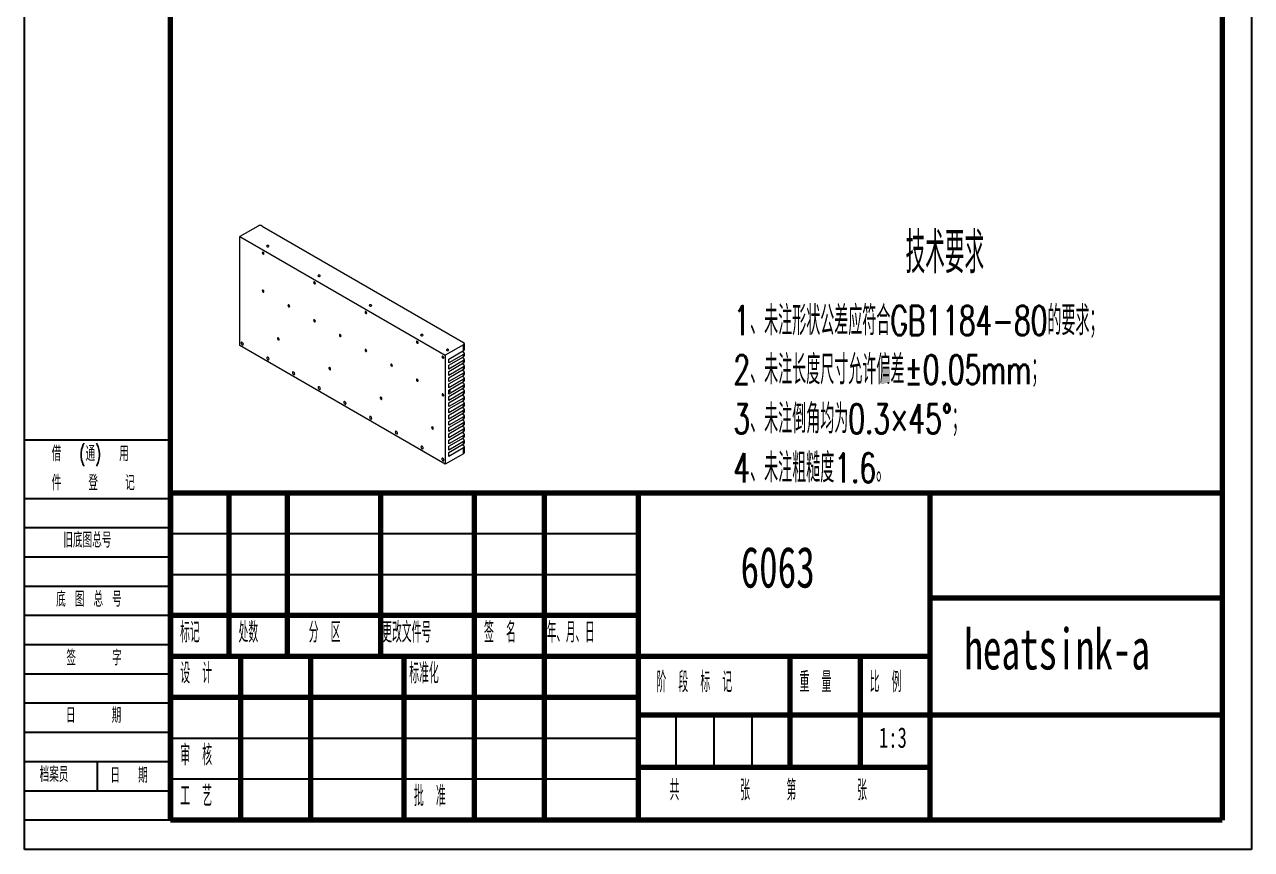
# Model space of a CAD drawing. Header units: millimetres. Extents: x -315 to 315, y -446 to 446.
# Drawn here: x -315 to 315, y -446 to -22 of the extents above; entities that cross this region are included whole.
import ezdxf

# ---------------------------------------------------------------- set-up
doc = ezdxf.new("R2010")
doc.units = ezdxf.units.MM
doc.layers.get('0').update_dxf_attribs({"lineweight": 0})
for name, color, linetype, lineweight in [('CAXA0', 7, 'Continuous', 70), ('CAXA3', 7, 'Continuous', 25), ('CAXA4', 3, 'Continuous', 25)]:
    doc.layers.add(name, color=color, linetype=linetype, lineweight=lineweight)
doc.styles.add('TextStyle0', font='txt', dxfattribs={"width": 0.599418, "bigfont": 'gbcbig.shx'})
doc.styles.add('TextStyle1', font='txt', dxfattribs={"width": 0.585181, "bigfont": 'gbcbig.shx'})
doc.styles.add('UserTxtStyle1', font='txt', dxfattribs={"width": 0.667, "bigfont": 'gbcbig.shx'})
doc.styles.add('机械', font='txt', dxfattribs={"width": 0.667, "bigfont": 'gbcbig.shx'})
doc.styles.add('标准', font='txt', dxfattribs={"width": 0.667, "bigfont": 'gbcbig.shx'})

# ---------------------------------------------------------------- blocks, each defined once
blk = doc.blocks.new('CAXBLOCK0', base_point=(48.99, -128.73))
at = {"color": 0, "linetype": 'Continuous', "lineweight": 25, "attachment_point": 1, "style": '机械'}
for s, insert, char_height in [('技术要求', (137.4, -128.73), 21), ('1、未注形状公差应符合GB1184-80的要求；', (48.99, -166.53), 15), ('2、未注长度尺寸允许偏差{%%P}0.05mm；', (48.99, -191.74), 15), ('3、未注倒角均为0.3×45{%%D}；', (48.99, -216.95), 15), ('4、未注粗糙度1.6。', (48.99, -242.15), 15)]:
    blk.add_mtext(s, dxfattribs=dict(at, insert=insert, char_height=char_height))
blk = doc.blocks.new('CAXBLOCK3')
at = {"color": 0, "linetype": 'Continuous', "lineweight": 25, "insert": (167.576025, -332.115), "char_height": 21, "attachment_point": 1, "style": '标准'}
blk.add_mtext('\\fFangSong_GB2312|b0|i0|p0;heatsink-a', dxfattribs=at)
blk = doc.blocks.new('CAXBLOCK5')
at = {"color": 0, "linetype": 'Continuous', "lineweight": 25, "insert": (52.66041, -290.115), "char_height": 21, "attachment_point": 1, "style": '标准'}
blk.add_mtext('\\fFangSong_GB2312|b0|i0|p0;6063', dxfattribs=at)
blk = doc.blocks.new('CAXBLOCK6')
at = {"color": 0, "linetype": 'Continuous', "lineweight": 25, "insert": (123.75, -382.81), "char_height": 10.5, "attachment_point": 1, "style": '标准'}
blk.add_mtext('\\fFangSong_GB2312|b0|i0|p0;1:3', dxfattribs=at)
blk = doc.blocks.new('CAXBLOCK1', base_point=(300, -262.5))
at = {"layer": 'CAXA0', "linetype": 'Continuous', "lineweight": 70}
for p, q in [((-240, -262.5), (300, -262.5)), ((-240, -262.5), (-240, -430.5)), ((-210, -346.5), (-210, -262.5)), ((-180, -346.5), (-180, -262.5)), ((-132, -346.5), (-132, -262.5)), ((-84, -346.5), (-84, -262.5)), ((-48, -346.5), (-48, -262.5)), ((0, -262.5), (0, -430.5)), ((150, -430.5), (150, -262.5)), ((300, -262.5), (300, -430.5)), ((300, -316.5), (150, -316.5)), ((0, -325.5), (-240, -325.5)), ((150, -346.5), (-240, -346.5)), ((-204, -430.5), (-204, -346.5)), ((-168, -430.5), (-168, -346.5)), ((-120, -430.5), (-120, -346.5)), ((-84, -430.5), (-84, -346.5)), ((-48, -430.5), (-48, -346.5)), ((78, -346.5), (78, -403.5)), ((114, -346.5), (114, -403.5)), ((0, -367.5), (-240, -367.5)), ((150, -376.5), (0, -376.5)), ((300, -376.5), (150, -376.5)), ((150, -403.5), (0, -403.5)), ((300, -430.5), (-240, -430.5))]:
    blk.add_line(p, q, dxfattribs=at)
at = {"layer": 'CAXA3', "linetype": 'Continuous', "lineweight": 25}
for p, q in [((0, -283.5), (-240, -283.5)), ((0, -304.5), (-240, -304.5)), ((19.5, -376.5), (19.5, -403.5)), ((39, -376.5), (39, -403.5)), ((58.5, -376.5), (58.5, -403.5)), ((0, -388.5), (-240, -388.5)), ((0, -409.5), (-240, -409.5))]:
    blk.add_line(p, q, dxfattribs=at)
at = {"layer": 'CAXA0', "color": 0, "linetype": 'Continuous', "lineweight": 25}
for name in ['CAXBLOCK5', 'CAXBLOCK3', 'CAXBLOCK6']:
    blk.add_blockref(name, (0, 0), dxfattribs=at)
at = {"layer": 'CAXA0', "char_height": 10.5, "attachment_point": 1}
for s, insert, style in [('标记', (-235.12, -328.81), '标准'), ('处数', (-205.12, -328.81), '标准'), ('分 区', (-169.04, -328.81), '标准'), ('更改文件号', (-131.35, -328.81), 'TextStyle0'), ('签 名', (-79.04, -328.81), '标准'), ('年、月、日', (-46.82, -328.81), 'TextStyle1'), ('设 计', (-235.04, -349.81), '标准'), ('设 计', (-235.04, -349.81), '标准'), ('标准化', (-117.44, -349.81), '标准'), ('阶 段 标 记', (9.46, -354.31), '标准'), ('重 量', (82.96, -354.31), '标准'), ('比 例', (118.96, -354.31), '标准'), ('审 核', (-235.04, -391.81), '标准'), ('共     张   第     张', (16.23, -409.81), '标准'), ('工 艺', (-235.04, -412.81), '标准'), ('批 准', (-115.04, -412.81), '标准')]:
    blk.add_mtext(s, dxfattribs=dict(at, insert=insert, style=style))
blk = doc.blocks.new('CAXBLOCK43', base_point=(-240, -430.5))
at = {"layer": 'CAXA3'}
for p, q in [((-240, -235.5), (-315, -235.5)), ((-240, -265.5), (-315, -265.5)), ((-240, -280.5), (-315, -280.5)), ((-240, -295.5), (-315, -295.5)), ((-240, -310.5), (-315, -310.5)), ((-240, -325.5), (-315, -325.5)), ((-240, -340.5), (-315, -340.5)), ((-240, -355.5), (-315, -355.5)), ((-240, -370.5), (-315, -370.5)), ((-240, -385.5), (-315, -385.5)), ((-240, -400.5), (-315, -400.5)), ((-277.5, -415.5), (-277.5, -400.5)), ((-240, -415.5), (-315, -415.5)), ((-240, -430.5), (-315, -430.5))]:
    blk.add_line(p, q, dxfattribs=at)
at = {"layer": 'CAXA0', "linetype": 'Continuous', "lineweight": 25, "char_height": 7.8, "attachment_point": 1}
for s, insert, style in [('借  (通)  用', (-301.06, -238.41), '标准'), ('件   登   记', (-301.06, -253.38), '标准'), ('旧底图总号', (-295.08, -282.76), '标准'), ('底 图 总 号', (-298.78, -313.14), '标准'), ('签    字', (-293.52, -343.21), '标准'), ('日    期', (-293.79, -372.75), 'UserTxtStyle1'), ('档案员', (-307.25, -403.09), '标准'), ('日  期', (-270.89, -403.51), '标准')]:
    blk.add_mtext(s, dxfattribs=dict(at, insert=insert, style=style))
blk = doc.blocks.new('CAXBLOCK42', base_point=(300, -430.5))
at = {"layer": 'CAXA0', "linetype": 'Continuous', "lineweight": 70}
for p, q in [((-240, -430.5), (-240, 430.5)), ((300, 430.5), (300, -430.5)), ((300, -430.5), (-240, -430.5))]:
    blk.add_line(p, q, dxfattribs=at)
at = {"layer": 'CAXA3', "linetype": 'Continuous', "lineweight": 25}
for p, q in [((-315, -445.5), (-315, 445.5)), ((315, 445.5), (315, -445.5)), ((315, -445.5), (-315, -445.5))]:
    blk.add_line(p, q, dxfattribs=at)
at = {"layer": 'CAXA0'}
blk.add_blockref('CAXBLOCK43', (-240, -430.5), dxfattribs=at)

msp = doc.modelspace()

# ---------------------------------------------------------------- linework, layer by layer
at = {"color": 7, "linetype": 'Continuous', "lineweight": 15}
for p, q in [((-195.09, -125.51), (-204.44, -130.9)), ((-193.02, -125.51), (-89.6, -185.21)), ((-204.44, -186.86), (-204.44, -130.9)), ((-204.44, -130.9), (-98.94, -191.8)), ((-98.94, -247.76), (-204.44, -186.86)), ((-89.6, -186.41), (-98.94, -191.8)), ((-89.6, -189.41), (-89.6, -186.41)), ((-89.17, -188.81), (-89.17, -185.81)), ((-98.94, -191.8), (-98.94, -247.76)), ((-97.21, -193.8), (-89.6, -189.41)), ((-89.6, -191.4), (-97.21, -195.8)), ((-97.21, -197), (-89.6, -192.6)), ((-97.21, -195.8), (-97.21, -193.8)), ((-89.6, -194.6), (-97.21, -199)), ((-90.29, -189.8), (-89.6, -190.2)), ((-90.29, -193), (-89.6, -193.4)), ((-89.6, -192.6), (-89.6, -191.4)), ((-89.6, -195.8), (-89.6, -194.6)), ((-89.17, -192), (-89.17, -190.8)), ((-89.17, -195.2), (-89.17, -194)), ((-97.21, -200.2), (-89.6, -195.8)), ((-97.21, -199), (-97.21, -197)), ((-89.6, -197.8), (-97.21, -202.19)), ((-97.21, -203.39), (-89.6, -199)), ((-97.21, -202.19), (-97.21, -200.2)), ((-89.6, -201), (-97.21, -205.39)), ((-90.29, -196.2), (-89.6, -196.6)), ((-90.29, -199.4), (-89.6, -199.8)), ((-89.6, -199), (-89.6, -197.8)), ((-89.6, -202.19), (-89.6, -201)), ((-89.17, -198.4), (-89.17, -197.2)), ((-89.17, -201.6), (-89.17, -200.4)), ((-97.21, -206.59), (-89.6, -202.19)), ((-97.21, -205.39), (-97.21, -203.39)), ((-89.6, -204.19), (-97.21, -208.59)), ((-97.21, -209.79), (-89.6, -205.39)), ((-97.21, -208.59), (-97.21, -206.59)), ((-89.6, -207.39), (-97.21, -211.79)), ((-90.29, -202.59), (-89.6, -202.99)), ((-90.29, -205.79), (-89.6, -206.19)), ((-89.6, -205.39), (-89.6, -204.19)), ((-89.6, -208.59), (-89.6, -207.39)), ((-89.17, -204.79), (-89.17, -203.59)), ((-89.17, -207.99), (-89.17, -206.79)), ((-97.21, -212.99), (-89.6, -208.59)), ((-97.21, -211.79), (-97.21, -209.79)), ((-97.21, -209.88), (-97.13, -209.84)), ((-96.3, -210.32), (-97.21, -210.85)), ((-89.6, -210.59), (-97.21, -214.98)), ((-97.21, -216.18), (-89.6, -211.79)), ((-97.21, -214.98), (-97.21, -212.99)), ((-89.6, -213.79), (-97.21, -218.18)), ((-96.3, -210.32), (-97.13, -209.84)), ((-90.29, -208.99), (-89.6, -209.39)), ((-90.29, -212.19), (-89.6, -212.59)), ((-89.6, -211.79), (-89.6, -210.59)), ((-89.6, -214.98), (-89.6, -213.79)), ((-89.17, -211.19), (-89.17, -209.99)), ((-89.17, -214.39), (-89.17, -213.19)), ((-97.21, -219.38), (-89.6, -214.98)), ((-97.21, -218.18), (-97.21, -216.18)), ((-89.6, -216.98), (-97.21, -221.38)), ((-97.21, -222.58), (-89.6, -218.18)), ((-97.21, -221.38), (-97.21, -219.38)), ((-89.6, -220.18), (-97.21, -224.58)), ((-90.29, -215.38), (-89.6, -215.78)), ((-90.29, -218.58), (-89.6, -218.98)), ((-89.6, -218.18), (-89.6, -216.98)), ((-89.6, -221.38), (-89.6, -220.18)), ((-89.17, -217.58), (-89.17, -216.38)), ((-89.17, -220.78), (-89.17, -219.58)), ((-97.21, -225.78), (-89.6, -221.38)), ((-97.21, -224.58), (-97.21, -222.58)), ((-89.6, -223.38), (-97.21, -227.77)), ((-97.21, -228.97), (-89.6, -224.58)), ((-97.21, -227.77), (-97.21, -225.78)), ((-89.6, -226.58), (-97.21, -230.97)), ((-90.29, -221.78), (-89.6, -222.18)), ((-90.29, -224.98), (-89.6, -225.38)), ((-89.6, -224.58), (-89.6, -223.38)), ((-89.6, -227.77), (-89.6, -226.58)), ((-89.17, -223.98), (-89.17, -222.78)), ((-89.17, -227.18), (-89.17, -225.98)), ((-97.21, -232.17), (-89.6, -227.77)), ((-97.21, -230.97), (-97.21, -228.97)), ((-89.6, -229.77), (-97.21, -234.17)), ((-97.21, -235.37), (-89.6, -230.97)), ((-97.21, -234.17), (-97.21, -232.17)), ((-89.6, -232.97), (-97.21, -237.37)), ((-90.29, -228.17), (-89.6, -228.57)), ((-90.29, -231.37), (-89.6, -231.77)), ((-89.6, -230.97), (-89.6, -229.77)), ((-89.6, -234.17), (-89.6, -232.97)), ((-89.17, -230.37), (-89.17, -229.17)), ((-89.17, -233.57), (-89.17, -232.37)), ((-97.21, -238.57), (-89.6, -234.17)), ((-97.21, -237.37), (-97.21, -235.37)), ((-89.6, -236.17), (-97.21, -240.56)), ((-97.21, -241.76), (-89.6, -237.37)), ((-97.21, -240.56), (-97.21, -238.57)), ((-89.6, -239.37), (-97.21, -243.76)), ((-90.29, -234.57), (-89.6, -234.97)), ((-90.29, -237.77), (-89.6, -238.17)), ((-89.6, -237.37), (-89.6, -236.17)), ((-89.6, -242.36), (-89.6, -239.37)), ((-89.17, -236.77), (-89.17, -235.57)), ((-89.17, -241.76), (-89.17, -238.77)), ((-89.6, -242.36), (-98.94, -247.76)), ((-97.21, -243.76), (-97.21, -241.76))]:
    msp.add_line(p, q, dxfattribs=at)
for points in [[(-190.54, -136.07), (-190.34, -136.15), (-190.11, -136.18), (-189.87, -136.15), (-189.68, -136.07), (-189.54, -135.96), (-189.5, -135.82), (-189.54, -135.69), (-189.68, -135.57), (-189.87, -135.5), (-190.11, -135.47), (-190.34, -135.5), (-190.54, -135.57), (-190.67, -135.69), (-190.72, -135.82), (-190.67, -135.96), (-190.54, -136.07)], [(-192.05, -139.73), (-192.08, -139.52), (-192.18, -139.3), (-192.32, -139.12), (-192.48, -138.98), (-192.65, -138.92), (-192.79, -138.95), (-192.88, -139.06), (-192.92, -139.23), (-192.88, -139.44), (-192.79, -139.66), (-192.65, -139.85), (-192.48, -139.98), (-192.32, -140.04), (-192.18, -140.01), (-192.08, -139.9), (-192.05, -139.73)], [(-164.17, -151.3), (-163.97, -151.38), (-163.73, -151.4), (-163.5, -151.38), (-163.3, -151.3), (-163.17, -151.18), (-163.12, -151.05), (-163.17, -150.91), (-163.3, -150.8), (-163.5, -150.72), (-163.73, -150.7), (-163.97, -150.72), (-164.17, -150.8), (-164.3, -150.91), (-164.35, -151.05), (-164.3, -151.18), (-164.17, -151.3)], [(-165.68, -154.96), (-165.71, -154.75), (-165.8, -154.53), (-165.94, -154.34), (-166.11, -154.21), (-166.27, -154.15), (-166.41, -154.18), (-166.51, -154.28), (-166.54, -154.46), (-166.51, -154.67), (-166.41, -154.88), (-166.27, -155.07), (-166.11, -155.21), (-165.94, -155.26), (-165.8, -155.24), (-165.71, -155.13), (-165.68, -154.96)], [(-192.05, -159.17), (-192.08, -158.96), (-192.18, -158.75), (-192.32, -158.56), (-192.48, -158.42), (-192.65, -158.36), (-192.79, -158.39), (-192.88, -158.5), (-192.92, -158.67), (-192.88, -158.88), (-192.79, -159.1), (-192.65, -159.29), (-192.48, -159.42), (-192.32, -159.48), (-192.18, -159.45), (-192.08, -159.34), (-192.05, -159.17)], [(-178.86, -166.78), (-178.9, -166.57), (-178.99, -166.36), (-179.13, -166.17), (-179.3, -166.04), (-179.46, -165.98), (-179.6, -166), (-179.7, -166.11), (-179.73, -166.28), (-179.7, -166.5), (-179.6, -166.71), (-179.46, -166.9), (-179.3, -167.03), (-179.13, -167.09), (-178.99, -167.06), (-178.9, -166.96), (-178.86, -166.78)], [(-139.3, -170.18), (-139.33, -169.97), (-139.43, -169.76), (-139.57, -169.57), (-139.73, -169.43), (-139.9, -169.37), (-140.04, -169.4), (-140.13, -169.51), (-140.17, -169.68), (-140.13, -169.89), (-140.04, -170.11), (-139.9, -170.3), (-139.73, -170.43), (-139.57, -170.49), (-139.43, -170.46), (-139.33, -170.35), (-139.3, -170.18)], [(-137.79, -166.52), (-137.6, -166.6), (-137.36, -166.63), (-137.13, -166.6), (-136.93, -166.52), (-136.8, -166.41), (-136.75, -166.27), (-136.8, -166.14), (-136.93, -166.02), (-137.13, -165.95), (-137.36, -165.92), (-137.6, -165.95), (-137.79, -166.02), (-137.93, -166.14), (-137.97, -166.27), (-137.93, -166.41), (-137.79, -166.52)], [(-165.68, -174.4), (-165.71, -174.19), (-165.8, -173.97), (-165.94, -173.78), (-166.11, -173.65), (-166.27, -173.59), (-166.41, -173.62), (-166.51, -173.73), (-166.54, -173.9), (-166.51, -174.11), (-166.41, -174.32), (-166.27, -174.51), (-166.11, -174.65), (-165.94, -174.7), (-165.8, -174.68), (-165.71, -174.57), (-165.68, -174.4)], [(-152.49, -182.01), (-152.52, -181.8), (-152.62, -181.58), (-152.76, -181.39), (-152.92, -181.26), (-153.09, -181.2), (-153.23, -181.23), (-153.32, -181.34), (-153.35, -181.51), (-153.32, -181.72), (-153.23, -181.94), (-153.09, -182.13), (-152.92, -182.26), (-152.76, -182.32), (-152.62, -182.29), (-152.52, -182.18), (-152.49, -182.01)], [(-111.42, -181.75), (-111.22, -181.83), (-110.99, -181.85), (-110.75, -181.83), (-110.55, -181.75), (-110.42, -181.63), (-110.38, -181.5), (-110.42, -181.36), (-110.55, -181.25), (-110.75, -181.17), (-110.99, -181.15), (-111.22, -181.17), (-111.42, -181.25), (-111.55, -181.36), (-111.6, -181.5), (-111.55, -181.63), (-111.42, -181.75)], [(-202.65, -186.2), (-202.7, -185.93), (-202.82, -185.65), (-203, -185.41), (-203.21, -185.24), (-203.42, -185.16), (-203.6, -185.2), (-203.72, -185.34), (-203.76, -185.56), (-203.72, -185.83), (-203.6, -186.1), (-203.42, -186.34), (-203.21, -186.52), (-203, -186.59), (-202.82, -186.55), (-202.7, -186.42), (-202.65, -186.2)], [(-184.23, -183.74), (-184.26, -183.53), (-184.35, -183.31), (-184.49, -183.12), (-184.66, -182.99), (-184.82, -182.93), (-184.96, -182.96), (-185.06, -183.07), (-185.09, -183.24), (-185.06, -183.45), (-184.96, -183.67), (-184.82, -183.85), (-184.66, -183.99), (-184.49, -184.05), (-184.35, -184.02), (-184.26, -183.91), (-184.23, -183.74)], [(-139.3, -189.62), (-139.33, -189.41), (-139.43, -189.2), (-139.57, -189.01), (-139.73, -188.87), (-139.9, -188.82), (-140.04, -188.84), (-140.13, -188.95), (-140.17, -189.12), (-140.13, -189.33), (-140.04, -189.55), (-139.9, -189.74), (-139.73, -189.87), (-139.57, -189.93), (-139.43, -189.9), (-139.33, -189.79), (-139.3, -189.62)], [(-112.93, -185.41), (-112.96, -185.2), (-113.05, -184.98), (-113.19, -184.79), (-113.36, -184.66), (-113.53, -184.6), (-113.67, -184.63), (-113.76, -184.74), (-113.79, -184.91), (-113.76, -185.12), (-113.67, -185.33), (-113.53, -185.52), (-113.36, -185.66), (-113.19, -185.71), (-113.05, -185.69), (-112.96, -185.58), (-112.93, -185.41)], [(-98.23, -189.36), (-98.03, -189.44), (-97.8, -189.47), (-97.57, -189.44), (-97.37, -189.36), (-97.23, -189.25), (-97.19, -189.11), (-97.23, -188.98), (-97.37, -188.86), (-97.57, -188.79), (-97.8, -188.76), (-98.03, -188.79), (-98.23, -188.86), (-98.37, -188.98), (-98.41, -189.11), (-98.37, -189.25), (-98.23, -189.36)], [(-189.47, -193.81), (-189.51, -193.54), (-189.63, -193.26), (-189.81, -193.02), (-190.02, -192.85), (-190.23, -192.78), (-190.41, -192.81), (-190.53, -192.95), (-190.57, -193.17), (-190.53, -193.44), (-190.41, -193.72), (-190.23, -193.96), (-190.02, -194.13), (-189.81, -194.2), (-189.63, -194.17), (-189.51, -194.03), (-189.47, -193.81)], [(-99.74, -193.02), (-99.77, -192.81), (-99.87, -192.59), (-100.01, -192.4), (-100.17, -192.27), (-100.34, -192.21), (-100.48, -192.24), (-100.57, -192.35), (-100.61, -192.52), (-100.57, -192.73), (-100.48, -192.95), (-100.34, -193.14), (-100.17, -193.27), (-100.01, -193.33), (-99.87, -193.3), (-99.77, -193.19), (-99.74, -193.02)], [(-176.28, -201.42), (-176.32, -201.15), (-176.44, -200.88), (-176.62, -200.63), (-176.83, -200.46), (-177.05, -200.39), (-177.23, -200.42), (-177.35, -200.56), (-177.39, -200.78), (-177.35, -201.05), (-177.23, -201.33), (-177.05, -201.57), (-176.83, -201.74), (-176.62, -201.81), (-176.44, -201.78), (-176.32, -201.64), (-176.28, -201.42)], [(-157.85, -198.96), (-157.88, -198.75), (-157.98, -198.54), (-158.12, -198.35), (-158.28, -198.21), (-158.45, -198.16), (-158.59, -198.18), (-158.68, -198.29), (-158.72, -198.46), (-158.68, -198.67), (-158.59, -198.89), (-158.45, -199.08), (-158.28, -199.21), (-158.12, -199.27), (-157.98, -199.24), (-157.88, -199.14), (-157.85, -198.96)], [(-126.11, -197.24), (-126.15, -197.03), (-126.24, -196.81), (-126.38, -196.62), (-126.55, -196.49), (-126.71, -196.43), (-126.85, -196.46), (-126.95, -196.56), (-126.98, -196.74), (-126.95, -196.95), (-126.85, -197.16), (-126.71, -197.35), (-126.55, -197.49), (-126.38, -197.54), (-126.24, -197.52), (-126.15, -197.41), (-126.11, -197.24)], [(-112.93, -204.85), (-112.96, -204.64), (-113.05, -204.42), (-113.19, -204.23), (-113.36, -204.1), (-113.53, -204.04), (-113.67, -204.07), (-113.76, -204.18), (-113.79, -204.35), (-113.76, -204.56), (-113.67, -204.77), (-113.53, -204.96), (-113.36, -205.1), (-113.19, -205.16), (-113.05, -205.13), (-112.96, -205.02), (-112.93, -204.85)], [(-163.09, -209.03), (-163.14, -208.77), (-163.26, -208.49), (-163.44, -208.25), (-163.65, -208.08), (-163.86, -208), (-164.04, -208.04), (-164.16, -208.17), (-164.2, -208.39), (-164.16, -208.66), (-164.04, -208.94), (-163.86, -209.18), (-163.65, -209.35), (-163.44, -209.43), (-163.26, -209.39), (-163.14, -209.25), (-163.09, -209.03)], [(-131.48, -214.19), (-131.51, -213.98), (-131.6, -213.76), (-131.74, -213.57), (-131.91, -213.44), (-132.08, -213.38), (-132.22, -213.41), (-132.31, -213.52), (-132.34, -213.69), (-132.31, -213.9), (-132.22, -214.12), (-132.08, -214.31), (-131.91, -214.44), (-131.74, -214.5), (-131.6, -214.47), (-131.51, -214.36), (-131.48, -214.19)], [(-99.74, -212.46), (-99.77, -212.25), (-99.87, -212.03), (-100.01, -211.84), (-100.17, -211.71), (-100.34, -211.65), (-100.48, -211.68), (-100.57, -211.79), (-100.61, -211.96), (-100.57, -212.17), (-100.48, -212.39), (-100.34, -212.58), (-100.17, -212.71), (-100.01, -212.77), (-99.87, -212.74), (-99.77, -212.63), (-99.74, -212.46)], [(-149.91, -216.65), (-149.95, -216.38), (-150.07, -216.1), (-150.25, -215.86), (-150.46, -215.69), (-150.67, -215.61), (-150.85, -215.65), (-150.97, -215.79), (-151.01, -216.01), (-150.97, -216.28), (-150.85, -216.55), (-150.67, -216.8), (-150.46, -216.97), (-150.25, -217.04), (-150.07, -217.01), (-149.95, -216.87), (-149.91, -216.65)], [(-136.72, -224.26), (-136.76, -223.99), (-136.88, -223.71), (-137.06, -223.47), (-137.27, -223.3), (-137.48, -223.23), (-137.66, -223.26), (-137.78, -223.4), (-137.83, -223.62), (-137.78, -223.89), (-137.66, -224.17), (-137.48, -224.41), (-137.27, -224.58), (-137.06, -224.65), (-136.88, -224.62), (-136.76, -224.48), (-136.72, -224.26)], [(-123.53, -231.87), (-123.57, -231.6), (-123.69, -231.33), (-123.87, -231.08), (-124.09, -230.91), (-124.3, -230.84), (-124.48, -230.87), (-124.6, -231.01), (-124.64, -231.23), (-124.6, -231.5), (-124.48, -231.78), (-124.3, -232.02), (-124.09, -232.19), (-123.87, -232.27), (-123.69, -232.23), (-123.57, -232.09), (-123.53, -231.87)], [(-105.1, -229.41), (-105.14, -229.2), (-105.23, -228.99), (-105.37, -228.8), (-105.54, -228.67), (-105.7, -228.61), (-105.84, -228.64), (-105.94, -228.74), (-105.97, -228.92), (-105.94, -229.13), (-105.84, -229.34), (-105.7, -229.53), (-105.54, -229.66), (-105.37, -229.72), (-105.23, -229.7), (-105.14, -229.59), (-105.1, -229.41)], [(-110.35, -239.49), (-110.39, -239.22), (-110.51, -238.94), (-110.69, -238.7), (-110.9, -238.53), (-111.11, -238.45), (-111.29, -238.49), (-111.41, -238.63), (-111.45, -238.85), (-111.41, -239.11), (-111.29, -239.39), (-111.11, -239.63), (-110.9, -239.8), (-110.69, -239.88), (-110.51, -239.84), (-110.39, -239.71), (-110.35, -239.49)], [(-99.62, -245.68), (-99.66, -245.41), (-99.78, -245.13), (-99.96, -244.89), (-100.17, -244.72), (-100.39, -244.64), (-100.57, -244.68), (-100.69, -244.82), (-100.73, -245.04), (-100.69, -245.31), (-100.57, -245.58), (-100.39, -245.83), (-100.17, -246), (-99.96, -246.07), (-99.78, -246.04), (-99.66, -245.9), (-99.62, -245.68)]]:
    msp.add_lwpolyline(points, dxfattribs=at)
for centre, radius, start, end in [((-194.06, -127.51), 2.26, 62.60953, 117.39039), ((-89.83, -185.81), 0.641, 290.78334, 69.21691), ((-89.9, -188.73), 0.739, 294.37548, 354.30421), ((-89.83, -190.8), 0.641, 290.78334, 69.21691), ((-89.9, -191.93), 0.739, 294.37548, 354.30421), ((-89.83, -194), 0.641, 290.78334, 69.21691), ((-89.9, -195.13), 0.739, 294.37548, 354.30421), ((-89.83, -197.2), 0.641, 290.78334, 69.21691), ((-89.9, -198.32), 0.739, 294.37548, 354.30421), ((-89.83, -200.4), 0.641, 290.78334, 69.21691), ((-89.9, -201.52), 0.739, 294.37548, 354.30421), ((-89.83, -203.59), 0.641, 290.78334, 69.21691), ((-89.9, -204.72), 0.739, 294.37548, 354.30421), ((-89.83, -206.79), 0.641, 290.78334, 69.21691), ((-96.26, -209.96), 0.878, 172.01951, 229.43751), ((-89.9, -207.92), 0.739, 294.37548, 354.30421), ((-89.83, -209.99), 0.641, 290.78334, 69.21691), ((-89.9, -211.11), 0.739, 294.37548, 354.30421), ((-89.83, -213.19), 0.641, 290.78334, 69.21691), ((-89.9, -214.31), 0.739, 294.37548, 354.30421), ((-89.83, -216.38), 0.641, 290.78334, 69.21691), ((-89.9, -217.51), 0.739, 294.37548, 354.30421), ((-89.83, -219.58), 0.641, 290.78334, 69.21691), ((-89.9, -220.71), 0.739, 294.37548, 354.30421), ((-89.83, -222.78), 0.641, 290.78334, 69.21691), ((-89.9, -223.9), 0.739, 294.37548, 354.30421), ((-89.83, -225.98), 0.641, 290.78334, 69.21691), ((-89.9, -227.1), 0.739, 294.37548, 354.30421), ((-89.83, -229.17), 0.641, 290.78334, 69.21691), ((-89.9, -230.3), 0.739, 294.37548, 354.30421), ((-89.83, -232.37), 0.641, 290.78334, 69.21691), ((-89.9, -233.5), 0.739, 294.37548, 354.30421), ((-89.83, -235.57), 0.641, 290.78334, 69.21691), ((-89.9, -236.69), 0.739, 294.37548, 354.30421), ((-89.83, -238.77), 0.641, 290.78334, 69.21691), ((-89.9, -241.69), 0.739, 294.37548, 354.30421)]:
    msp.add_arc(centre, radius, start, end, dxfattribs=at)

# ---------------------------------------------------------------- block references
at = {"layer": 'CAXA0'}
msp.add_blockref('CAXBLOCK42', (300, -430.5), dxfattribs=at)
at = {"layer": 'CAXA0', "linetype": 'Continuous', "lineweight": 25}
msp.add_blockref('CAXBLOCK1', (300, -262.5), dxfattribs=at)
at = {"layer": 'CAXA4', "color": 7}
msp.add_blockref('CAXBLOCK0', (48.99, -128.73), dxfattribs=at)

doc.saveas('drawing.dxf')
